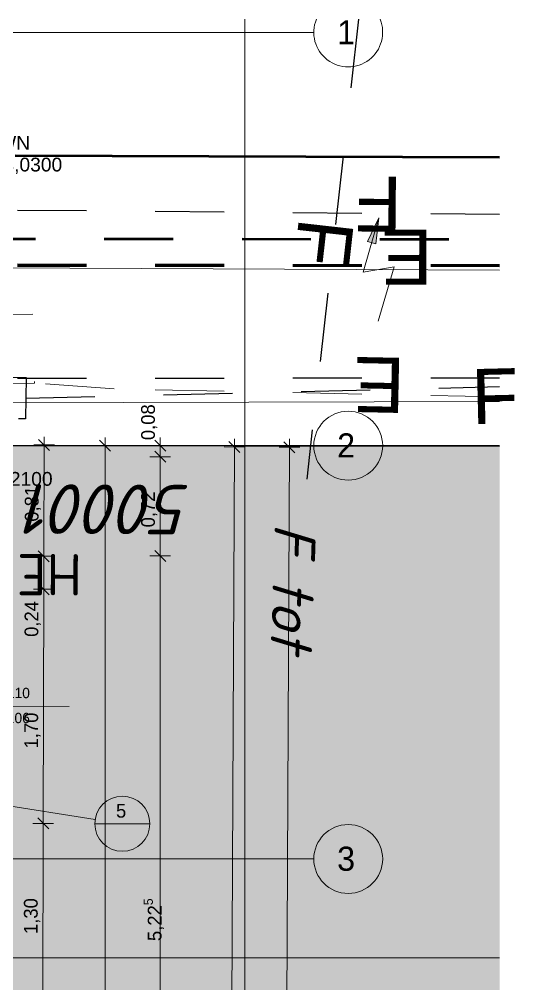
# Model space of a CAD drawing. Header units: metres. Extents: x -14 to 130, y -38 to 4.
# Drawn here: x 19.36 to 22.96, y -3.91 to 3.09 of the extents above; entities that cross this region are included whole.
import ezdxf

# ---------------------------------------------------------------- set-up
doc = ezdxf.new("R2010")
doc.units = ezdxf.units.M
doc.header["$MEASUREMENT"] = 0
for name, pattern in [('Schnittlinie', [0.006, 0.003, -0.0015, 0, -0.0015]), ('Strichliert_1_-1', [2, 1, -1]), ('Untersicht', [0.001, 0.0005, -0.0005])]:
    doc.linetypes.add(name, pattern=pattern)
for name, color, linetype in [('-1._KG PP_3_111 Wand Aussen - Bohrpfahlwand 80', 7, 'Continuous'), ('-1._KG PP_3_220 Bodenaufbau', 7, 'Continuous'), ('-1._KG PP_3_725 Nachbarbebauung', 7, 'Continuous'), ('-1._KG PP_3_851 Marker Schnitt', 7, 'Continuous'), ('-1._KG PP_3_860 Marker Änderung bis 26mmtt', 7, 'Continuous'), ('-1._KG PP_3_910 Allgemein Lageplan Höhen', 7, 'Continuous'), ('-1._KG PP_3_950 Polierplan Bemaßung', 7, 'Continuous'), ('-1._KG PP_3_Bauwerke_Gebäude - Haus', 7, 'Continuous'), ('-1._KG PP_3_Bemaßen_Sperrmaß 2D', 7, 'Continuous'), ('-1._KG PP_3_Fernmeldewesen_Beschriftung Fernmeldewesen', 7, 'Continuous'), ('-1._KG PP_3_Fernmeldewesen_Fernmeldekabel', 7, 'Continuous'), ('-1._KG PP_3_Fernmeldewesen_Fernmeldekabel_Signatur', 7, 'Continuous'), ('-1._KG PP_3_Kataster Grenzen_Grundstücksgrenze', 7, 'Continuous'), ('-1._KG PP_3_Kataster Grenzpunkte_Grenzpunkt (GP) Hausecke_Kennzeichen', 7, 'Continuous'), ('-1._KG PP_3_Kataster Grenzpunkte_Grenzpunkt (GP) Hausecke_Punktnummer', 7, 'Continuous'), ('-1._KG PP_3_Neubau_840 Baulinien', 7, 'Continuous'), ('-1._KG PP_3_Straßenverkehr_Randstein Unterkante', 7, 'Continuous'), ('-1._KG PP_3_Strom_Stromfreileitung', 7, 'Continuous'), ('-1._KG PP_3_Strom_Stromfreileitung_Signatur', 7, 'Continuous'), ('-1._KG PP_3_Strom_Stromkabel', 7, 'Continuous')]:
    doc.layers.add(name, color=color, linetype=linetype)
doc.styles.add('ERSTELLTER_STIL_1', font='arial.ttf')
doc.styles.add('ERSTELLTER_STIL_2', font='isocpeur.ttf')
doc.styles.add('ERSTELLTER_STIL_3', font='isocpeur.ttf')
doc.styles.add('ERSTELLTER_STIL_5', font='')
doc.styles.get('ERSTELLTER_STIL_5').set_extended_font_data('Eurostile')
doc.linetypes.add('GAS', pattern='A,0,[1,415_260415_PP_VA_1_2 -1 KG1.Shx,S=0.186508,R=0,X=0,Y=0],-26.5,0', length=26.5)

msp = doc.modelspace()

# ---------------------------------------------------------------- hatches: boundary and pattern name
at = {"layer": '-1._KG PP_3_725 Nachbarbebauung', "linetype": 'Continuous', "lineweight": 0, "true_color": 0x1f1f1f}
msp.add_hatch(color=250, dxfattribs=at).paths.add_polyline_path([(18.9876, -0.0005), (18.958, -11.4452), (22.8486, -11.478), (22.8486, -0.0037)])
at = {"layer": '-1._KG PP_3_Strom_Stromfreileitung_Signatur', "linetype": 'Continuous', "lineweight": 0, "ltscale": 1000, "true_color": 0xffb300}
msp.add_hatch(color=40, dxfattribs=at).paths.add_polyline_path([(21.9722, 1.6529), (21.89, 1.4815), (21.95, 1.4641)])

# ---------------------------------------------------------------- linework, layer by layer
at = {"layer": '-1._KG PP_3_111 Wand Aussen - Bohrpfahlwand 80', "color": 7, "linetype": 'Continuous', "lineweight": 13, "ltscale": 1000}
msp.add_line((19.7239, -1.8935), (18.1787, -1.8884), dxfattribs=at)
at = {"layer": '-1._KG PP_3_725 Nachbarbebauung', "color": 8, "linetype": 'Continuous', "lineweight": 13, "ltscale": 1000, "flags": 128}
msp.add_lwpolyline([(22.8486, -0.0037), (18.9876, -0.0005), (18.958, -11.4452), (22.8486, -11.478)], dxfattribs=at)
at = {"layer": '-1._KG PP_3_851 Marker Schnitt', "color": 112, "linetype": 'Strichliert_1_-1', "lineweight": 13, "ltscale": 1000, "true_color": 0x00cd60}
msp.add_line((19.0094, 0.311), (22.8486, 0.3204), dxfattribs=at)
at = {"layer": '-1._KG PP_3_860 Marker Änderung bis 26mmtt', "color": 7, "linetype": 'Continuous', "lineweight": 13, "ltscale": 1000}
for p, q in [((19.1983, -2.6015), (19.9124, -2.7133)), ((19.91, -2.7443), (20.31, -2.7443))]:
    msp.add_line(p, q, dxfattribs=at)
for start, end in [(0, 180), (180, 0)]:
    msp.add_arc((20.11, -2.7443), 0.2, start, end, dxfattribs=at)
at = {"layer": '-1._KG PP_3_Bauwerke_Gebäude - Haus', "color": 7, "linetype": 'Continuous', "lineweight": 13, "ltscale": 1000, "true_color": 0xefefef}
msp.add_line((19.0876, -0.0006), (22.8486, -0.0026), dxfattribs=at)
at = {"layer": '-1._KG PP_3_Bemaßen_Sperrmaß 2D', "color": 5, "linetype": 'GAS', "lineweight": 0, "ltscale": 1000}
for p, q in [((21, 3), (21, 3.0949)), ((-1.25, 3), (21, 3)), ((21, 3), (21.5, 3)), ((21, 3), (21, -36)), ((-1.5, 0), (21, 0)), ((21, 0), (21.5, 0)), ((-1.5, -3), (21, -3)), ((21, -3), (21.5, -3))]:
    msp.add_line(p, q, dxfattribs=at)
at = {"layer": '-1._KG PP_3_Bemaßen_Sperrmaß 2D', "color": 5, "linetype": 'Continuous', "lineweight": 0, "ltscale": 1000}
for centre in [(21.75, 0), (21.75, -3)]:
    msp.add_circle(centre, 0.25, dxfattribs=at)
msp.add_arc((21.75, 3), 0.25, 157.70151, 22.29849, dxfattribs=at)
at = {"layer": '-1._KG PP_3_Bemaßen_Sperrmaß 2D', "color": 5, "linetype": 'GAS', "lineweight": 0, "ltscale": 1000}
for p in [(21, 3), (21, 3), (21, 3), (21, 3), (21, 0), (21, 0), (21, -3), (21, -3)]:
    msp.add_point(p, dxfattribs=at)
at = {"layer": '-1._KG PP_3_Fernmeldewesen_Fernmeldekabel', "color": 7, "linetype": 'Untersicht', "lineweight": 25, "ltscale": 1000}
for p, q in [((21.8254, 3.0949), (21.4491, -0.2431)), ((22.8486, 1.6771), (11.7245, 1.7754)), ((22.8486, 0.4898), (-0.2913, 0.4754)), ((15.4104, 0.4277), (19.4096, 0.3444)), ((19.4096, 0.3444), (22.8486, 0.4289))]:
    msp.add_line(p, q, dxfattribs=at)
at = {"layer": '-1._KG PP_3_Fernmeldewesen_Fernmeldekabel', "color": 7, "linetype": 'Untersicht', "lineweight": 25, "ltscale": 1000, "flags": 128}
msp.add_lwpolyline([(15.4104, 0.4277), (15.4132, 0.5777), (19.4123, 0.4944), (19.4096, 0.3444), (19.4068, 0.1944), (15.4077, 0.2777)], close=True, dxfattribs=at)
at = {"layer": '-1._KG PP_3_Kataster Grenzen_Grundstücksgrenze', "color": 8, "linetype": 'Schnittlinie', "lineweight": 13, "ltscale": 1000}
msp.add_line((19.0876, -0.0006), (22.8486, -0.0037), dxfattribs=at)
at = {"layer": '-1._KG PP_3_Kataster Grenzpunkte_Grenzpunkt (GP) Hausecke_Kennzeichen', "color": 7, "linetype": 'Continuous', "lineweight": 13, "ltscale": 1000}
for p, q in [((22.8486, 0), (19.155, 0)), ((22.8486, 0), (19.155, 0)), ((22.8486, 0), (19.155, 0)), ((22.8486, -3.7185), (19.155, -3.7185)), ((22.8486, -3.7185), (19.155, -3.7185))]:
    msp.add_line(p, q, dxfattribs=at)
at = {"layer": '-1._KG PP_3_Kataster Grenzpunkte_Grenzpunkt (GP) Hausecke_Kennzeichen', "color": 76, "linetype": 'Continuous', "lineweight": 13, "ltscale": 1000, "true_color": 0x3f7f02}
for p, q in [((19.6166, 0.0049), (19.4666, 0.0052)), ((19.5816, -0.035), (19.5017, 0.0451)), ((19.5398, -0.8031), (19.5416, 0.005)), ((19.5416, 0.005), (19.5418, 0.065)), ((20.46, 0), (20.31, 0)), ((20.345, 0.04), (20.425, -0.04)), ((20.385, 0), (20.385, 0.06)), ((20.385, -0.08), (20.385, 0)), ((20.425, -0.12), (20.345, -0.04)), ((20.46, -0.08), (20.31, -0.08)), ((20.385, -0.8), (20.385, -0.08)), ((19.4999, -0.763), (19.5797, -0.8432)), ((20.345, -0.76), (20.425, -0.84)), ((19.6148, -0.8033), (19.4648, -0.8029)), ((19.5393, -1.0419), (19.5398, -0.8031)), ((20.46, -0.8), (20.31, -0.8)), ((20.385, -6.025), (20.385, -0.8)), ((19.6143, -1.042), (19.4643, -1.0417)), ((19.4994, -1.0018), (19.5792, -1.082)), ((19.5354, -2.7419), (19.5393, -1.0419)), ((19.4955, -2.7018), (19.5753, -2.782)), ((19.6104, -2.742), (19.4604, -2.7417)), ((19.5324, -4.0419), (19.5354, -2.7419))]:
    msp.add_line(p, q, dxfattribs=at)
at = {"layer": '-1._KG PP_3_Kataster Grenzpunkte_Grenzpunkt (GP) Hausecke_Kennzeichen', "color": 1, "linetype": 'Continuous', "lineweight": 13, "ltscale": 1000, "true_color": 0xfb0106}
for p, q in [((20.06, 0), (19.91, 0)), ((20.025, -0.04), (19.945, 0.04)), ((19.985, 0), (19.985, 0.06)), ((19.985, -15), (19.985, 0)), ((20.9629, -0.05), (20.8832, 0.0303)), ((20.9233, 0.0502), (20.9231, -0.0098)), ((21.3629, -0.0518), (21.2832, 0.0286)), ((21.3233, 0.0484), (21.3231, -0.0116)), ((20.8481, -0.0095), (20.9981, -0.0102)), ((20.9231, -0.0098), (20.8565, -15.0085)), ((21.3231, -0.0116), (21.1841, -31.3354)), ((21.2481, -0.0113), (21.3981, -0.012))]:
    msp.add_line(p, q, dxfattribs=at)
at = {"layer": '-1._KG PP_3_Neubau_840 Baulinien', "color": 1, "linetype": 'Continuous', "lineweight": 25, "ltscale": 1000, "true_color": 0xfb0106, "flags": 128}
msp.add_lwpolyline([(-3.9335, 0.0223), (0, 0), (18.985, 0), (22.8486, -0.0032)], dxfattribs=at)
at = {"layer": '-1._KG PP_3_Straßenverkehr_Randstein Unterkante', "color": 7, "linetype": 'Continuous', "lineweight": 50, "ltscale": 1000}
msp.add_line((19.3328, 2.1063), (22.8486, 2.0951), dxfattribs=at)
at = {"layer": '-1._KG PP_3_Strom_Stromfreileitung', "color": 40, "linetype": 'Continuous', "lineweight": 0, "ltscale": 1000, "true_color": 0xffb300}
msp.add_line((22.8486, 1.2735), (-3.9335, 1.4075), dxfattribs=at)
at = {"layer": '-1._KG PP_3_Strom_Stromfreileitung_Signatur', "color": 40, "linetype": 'Continuous', "lineweight": 0, "ltscale": 1000, "true_color": 0xffb300}
for p, q in [((21.8577, 1.2588), (21.9722, 1.6529)), ((21.89, 1.4815), (21.9722, 1.6529)), ((21.9722, 1.6529), (21.95, 1.4641)), ((21.95, 1.4641), (21.89, 1.4815)), ((22.0829, 1.2969), (21.8577, 1.2588)), ((21.9684, 0.9029), (22.0829, 1.2969))]:
    msp.add_line(p, q, dxfattribs=at)
at = {"layer": '-1._KG PP_3_Strom_Stromkabel', "color": 7, "linetype": 'Untersicht', "lineweight": 13, "ltscale": 1000}
for p, q in [((22.8486, 1.2989), (19.007, 1.3019)), ((19.4716, 0.4533), (15.4602, 0.4266)), ((20.0509, 0.4126), (19.4716, 0.4533)), ((22.8486, 0.3534), (20.0509, 0.4126))]:
    msp.add_line(p, q, dxfattribs=at)
at = {"layer": '-1._KG PP_3_Strom_Stromkabel', "color": 7, "linetype": 'Untersicht', "lineweight": 50, "ltscale": 1000, "flags": 128}
msp.add_lwpolyline([(22.8486, 1.3065), (19.0072, 1.3119), (19.0107, 1.5019), (22.8486, 1.4988)], dxfattribs=at)
at = {"layer": '-1._KG PP_3_Strom_Stromkabel', "color": 7, "linetype": 'Untersicht', "lineweight": 13, "ltscale": 1000, "flags": 128}
msp.add_lwpolyline([(15.4604, 0.4268), (15.4596, 0.9269), (19.4707, 0.9534), (19.4716, 0.4533)], close=True, dxfattribs=at)

# ---------------------------------------------------------------- texts
at = {"layer": '-1._KG PP_3_111 Wand Aussen - Bohrpfahlwand 80', "color": 7, "linetype": 'Continuous', "lineweight": 13, "char_height": 0.075, "attachment_point": 9, "rotation": 359.80901, "style": 'ERSTELLTER_STIL_5'}
for s, insert in [('\\A1;{\\pqr;\\pt0;\\fEurostile|b0|i0|c0|p0;\\W1.000000;110}', (19.4388, -1.8339)), ('\\A1;{\\pqr;\\pt0;\\fEurostile|b0|i0|c0|p0;\\W1.000000;106}', (19.4382, -2.0155))]:
    msp.add_mtext(s, dxfattribs=dict(at, insert=insert))
at = {"layer": '-1._KG PP_3_220 Bodenaufbau', "color": 7, "linetype": 'Continuous', "lineweight": 13, "char_height": 0.4, "attachment_point": 4, "style": 'ERSTELLTER_STIL_1'}
for insert, rotation in [((22.3629, 1.3678), 179.95446), ((22.1614, 0.4365), 178.787)]:
    msp.add_mtext('\\A1;{\\pql;\\fArial|b0|i0|c0|p0;\\W1.000000;E}', dxfattribs=dict(at, insert=insert, rotation=rotation))
at = {"layer": '-1._KG PP_3_860 Marker Änderung bis 26mmtt', "color": 7, "linetype": 'Continuous', "lineweight": 13, "insert": (20.064, -2.7015), "char_height": 0.1, "attachment_point": 7, "style": 'ERSTELLTER_STIL_5'}
msp.add_mtext('\\A1;{\\pql;\\fEurostile|b0|i0|c0|p0;\\W1.000000;5}', dxfattribs=at)
at = {"layer": '-1._KG PP_3_910 Allgemein Lageplan Höhen', "color": 7, "linetype": 'Continuous', "lineweight": 13, "char_height": 0.1, "attachment_point": 1, "style": 'ERSTELLTER_STIL_1'}
for s, insert in [('\\A1;{\\pql;\\fArial|b0|i0|c0|p0;\\W1.000000;üWN}', (19.1299, 2.2474)), ('\\A1;{\\pql;\\fArial|b0|i0|c0|p0;\\W1.000000; 13,0300}', (19.1299, 2.0903)), ('\\A1;{\\pql;\\fArial|b0|i0|c0|p0;\\W1.000000; 13,2100}', (19.0601, -0.1911))]:
    msp.add_mtext(s, dxfattribs=dict(at, insert=insert))
at = {"layer": '-1._KG PP_3_950 Polierplan Bemaßung', "color": 76, "linetype": 'Continuous', "lineweight": 13, "true_color": 0x3f7f02, "char_height": 0.1, "width": 0.306373, "attachment_point": 7, "style": 'ERSTELLTER_STIL_5'}
for s, insert, rotation in [('\\A1;{\\pql;\\fEurostile|b0|i0|c0|p0;\\W1.000000;0,08}', (20.365, 0.04), 90), ('\\A1;{\\pql;\\fEurostile|b0|i0|c0|p0;\\W1.000000;0,81}', (19.5204, -0.5522), 89.8692), ('\\A1;{\\pql;\\fEurostile|b0|i0|c0|p0;\\W1.000000;0,72}', (20.365, -0.5932), 90), ('\\A1;{\\pql;\\fEurostile|b0|i0|c0|p0;\\W1.000000;0,24}', (19.5185, -1.3882), 89.8692), ('\\A1;{\\pql;\\fEurostile|b0|i0|c0|p0;\\W1.000000;1,70}', (19.5166, -2.1982), 89.8692), ('\\A1;{\\pql;\\fEurostile|b0|i0|c0|p0;\\W1.000000;1,30}', (19.5135, -3.545), 89.8692)]:
    msp.add_mtext(s, dxfattribs=dict(at, insert=insert, rotation=rotation))
at = {"layer": '-1._KG PP_3_Bemaßen_Sperrmaß 2D', "color": 5, "linetype": 'Continuous', "lineweight": 0, "char_height": 0.175, "attachment_point": 1, "style": 'ERSTELLTER_STIL_5'}
for s, insert in [('\\A1;{\\pql;\\pt0;\\fEurostile|b0|i0|c0|p0;\\W1.000000;1}', (21.6695, 3.0875)), ('\\A1;{\\pql;\\pt0;\\fEurostile|b0|i0|c0|p0;\\W1.000000;2}', (21.6695, 0.0893)), ('\\A1;{\\pql;\\pt0;\\fEurostile|b0|i0|c0|p0;\\W1.000000;3}', (21.6695, -2.9107))]:
    msp.add_mtext(s, dxfattribs=dict(at, insert=insert))
at = {"layer": '-1._KG PP_3_Fernmeldewesen_Beschriftung Fernmeldewesen', "color": 7, "linetype": 'Continuous', "lineweight": 25, "insert": (21.216, -0.5612), "char_height": 0.3, "attachment_point": 7, "rotation": 268.15388, "style": 'ERSTELLTER_STIL_2'}
msp.add_mtext('\\A1;{\\pql;\\fISOCPEUR|b0|i1|c0|p0;\\W1.000000;F tot}', dxfattribs=at)
at = {"layer": '-1._KG PP_3_Fernmeldewesen_Fernmeldekabel_Signatur', "color": 7, "linetype": 'Continuous', "lineweight": 25, "char_height": 0.4, "attachment_point": 4, "style": 'ERSTELLTER_STIL_1'}
for insert, rotation in [((22.1405, 1.7519), 179.49344), ((21.5925, 1.6411), 263.56959), ((22.6437, 0.3553), 1.40754)]:
    msp.add_mtext('\\A1;{\\pql;\\fArial|b0|i0|c0|p0;\\W1.000000;F}', dxfattribs=dict(at, insert=insert, rotation=rotation))
at = {"layer": '-1._KG PP_3_Kataster Grenzpunkte_Grenzpunkt (GP) Hausecke_Kennzeichen', "color": 7, "linetype": 'Continuous', "lineweight": 25, "insert": (19.8193, -0.7874), "char_height": 0.3, "attachment_point": 7, "rotation": 179.74028, "style": 'ERSTELLTER_STIL_3'}
msp.add_mtext('\\A1;{\\pql;\\fISOCPEUR|b0|i0|c0|p0;\\W1.000000;HE}', dxfattribs=at)
at = {"layer": '-1._KG PP_3_Kataster Grenzpunkte_Grenzpunkt (GP) Hausecke_Kennzeichen', "color": 76, "linetype": 'Continuous', "lineweight": 13, "true_color": 0x3f7f02, "insert": (20.424, -3.596), "char_height": 0.1, "attachment_point": 7, "rotation": 90, "style": 'ERSTELLTER_STIL_5'}
msp.add_mtext('\\A1;{\\pql;\\fEurostile|b0|i0|c0|p0;\\W1.000000;5,22\\fEurostile|b0|i0|c0|p0;\\W1.000000;\\A1{\\H.66x;\\S5^  ;}}', dxfattribs=at)
at = {"layer": '-1._KG PP_3_Kataster Grenzpunkte_Grenzpunkt (GP) Hausecke_Punktnummer', "color": 7, "linetype": 'Continuous', "lineweight": 25, "insert": (20.6181, -0.2847), "char_height": 0.36, "attachment_point": 7, "rotation": 179.74028, "style": 'ERSTELLTER_STIL_2'}
msp.add_mtext('\\A1;{\\pql;\\fISOCPEUR|b0|i1|c0|p0;\\W1.000000;50001}', dxfattribs=at)

doc.saveas('drawing.dxf')
